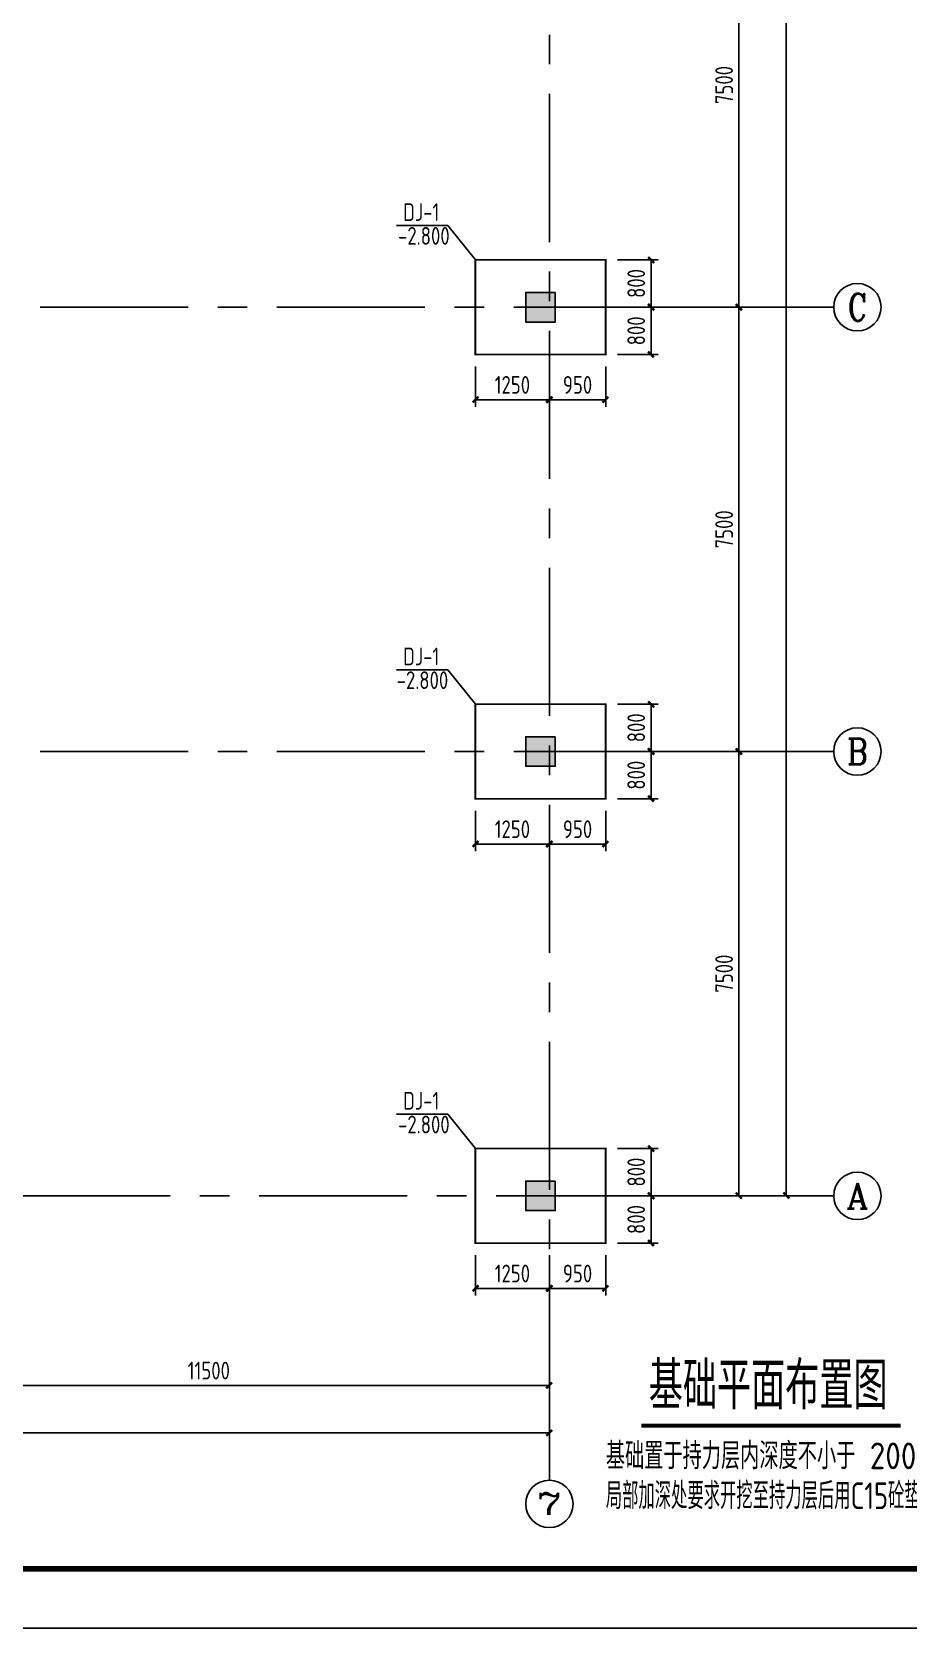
# Model space of a CAD drawing. Header units: millimetres. Extents: x 866309 to 879639, y 39442 to 44891.
# Drawn here: x 867728.7 to 867876.6, y 39448.6 to 39718 of the extents above; entities that cross this region are included whole.
import ezdxf
from ezdxf.enums import TextEntityAlignment as Align

# ---------------------------------------------------------------- set-up
doc = ezdxf.new("R2010")
doc.units = ezdxf.units.MM
doc.header["$LTSCALE"] = 1000
doc.header["$MEASUREMENT"] = 0
doc.linetypes.add('CENTER', pattern=[2, 1.25, -0.25, 0.25, -0.25])
doc.linetypes.add('DOTE', pattern=[2.42, 2, -0.2, 0.02, -0.2])
for name, color, linetype in [('AXIS', 3, 'Continuous'), ('AXIS_TEXT', 7, 'Continuous'), ('DIM', 7, 'Continuous'), ('DOTE', 1, 'DOTE'), ('NUM', 7, 'Continuous'), ('基础', 4, 'Continuous'), ('柱集中标注', 2, 'Continuous'), ('标注', 7, 'Continuous'), ('檩条', 34, 'Continuous')]:
    doc.layers.add(name, color=color, linetype=linetype)
doc.styles.add('_TCH_AXIS', font='COMPLEX', dxfattribs={"bigfont": 'GBCBIG'})
doc.styles.add('COMPLEX', font='COMPLEX')
doc.styles.add('GBHZ', font='gbenor.shx', dxfattribs={"width": 0.9, "bigfont": 'gbcbig.shx'})
doc.dimstyles.new('Y100', dxfattribs={"dimscale": 0, "dimtxt": 3, "dimasz": 0.01, "dimexe": 1.2, "dimexo": 2, "dimgap": 1, "dimtad": 1, "dimdec": 0, "dimlfac": 100, "dimzin": 0, "dimdsep": 46, "dimtxsty": 'GBHZ', "dimblk": 'DX', "dimcen": 0.09, "dimdle": 1, "dimclrd": 7, "dimclre": 7, "dimclrt": 7, "dimadec": 0, "dimazin": 0, "dimtfac": 1, "dimtdec": 0, "dimtix": 1, "dimtmove": 2, "dimatfit": 3, "dimldrblk": 'DX', "dimfxl": 0, "dimtolj": 1, "dimtzin": 0, "dimarcsym": 0})

# ---------------------------------------------------------------- blocks, each defined once
blk = doc.blocks.new('_AXISO')
blk.add_circle((0, 0), 0.5)
at = {"layer": 'AXIS_TEXT', "style": 'COMPLEX', "width": 1.041667}
blk.add_attdef('A', text='', height=0.56, dxfattribs=at).set_placement((-0.25, -0.28), (0.25, -0.28), align=Align.FIT)
blk = doc.blocks.new('DX')
at = {"color": 0, "linetype": 'ByBlock', "const_width": 40}
blk.add_lwpolyline([(-54, -51), (46, 49)], dxfattribs=at)
blk = doc.blocks.new('*D4300')
at = {"layer": 'Defpoints', "color": 0, "transparency": 16777216}
for p in [(867701.05, 39505.59), (867816.05, 39505.59), (867816.05, 39489.59)]:
    blk.add_point(p, dxfattribs=at)
at = {"layer": 'dim', "color": 7, "lineweight": -2, "transparency": 16777216}
for p, q in [((867701.05, 39503.59), (867701.05, 39488.39)), ((867816.05, 39503.59), (867816.05, 39488.39)), ((867701.06, 39489.59), (867816.04, 39489.59))]:
    blk.add_line(p, q, dxfattribs=at)
at = {"layer": 'dim', "color": 7, "lineweight": -2, "transparency": 16777216, "xscale": 0.01, "yscale": 0.01, "zscale": 0.01, "rotation": 180}
blk.add_blockref('DX', (867701.05, 39489.59), dxfattribs=at)
at = {"layer": 'dim', "color": 7, "lineweight": -2, "transparency": 16777216, "xscale": 0.01, "yscale": 0.01, "zscale": 0.01}
blk.add_blockref('DX', (867816.05, 39489.59), dxfattribs=at)
at = {"layer": 'dim', "color": 7, "transparency": 16777216, "insert": (867758.55, 39492.09), "char_height": 3, "attachment_point": 5, "style": 'GBHZ'}
blk.add_mtext('\\A1;11500', dxfattribs=at)
blk = doc.blocks.new('*D4301')
at = {"layer": 'Defpoints', "color": 0, "transparency": 16777216}
for p in [(867346.05, 39505.59), (867816.05, 39505.59), (867346.05, 39481.59)]:
    blk.add_point(p, dxfattribs=at)
at = {"layer": 'dim', "color": 7, "lineweight": -2, "transparency": 16777216}
for p, q in [((867346.05, 39503.59), (867346.05, 39480.39)), ((867816.05, 39503.59), (867816.05, 39480.39)), ((867816.04, 39481.59), (867346.06, 39481.59))]:
    blk.add_line(p, q, dxfattribs=at)
at = {"layer": 'dim', "color": 7, "lineweight": -2, "transparency": 16777216, "xscale": 0.01, "yscale": 0.01, "zscale": 0.01, "rotation": 180}
blk.add_blockref('DX', (867346.05, 39481.59), dxfattribs=at)
at = {"layer": 'dim', "color": 7, "lineweight": -2, "transparency": 16777216, "xscale": 0.01, "yscale": 0.01, "zscale": 0.01}
blk.add_blockref('DX', (867816.05, 39481.59), dxfattribs=at)
at = {"layer": 'dim', "color": 7, "transparency": 16777216, "insert": (867581.05, 39484.09), "char_height": 3, "attachment_point": 5, "style": 'GBHZ'}
blk.add_mtext('\\A1;47000', dxfattribs=at)
blk = doc.blocks.new('*D4309')
at = {"layer": 'Defpoints', "color": 0, "transparency": 16777216}
for p in [(867832.05, 39596.59), (867848.05, 39596.59), (867832.05, 39521.59)]:
    blk.add_point(p, dxfattribs=at)
at = {"layer": 'dim', "color": 7, "lineweight": -2, "transparency": 16777216}
for p, q in [((867834.05, 39596.59), (867849.25, 39596.59)), ((867848.05, 39521.6), (867848.05, 39596.58)), ((867834.05, 39521.59), (867849.25, 39521.59))]:
    blk.add_line(p, q, dxfattribs=at)
at = {"layer": 'dim', "color": 7, "lineweight": -2, "transparency": 16777216, "xscale": 0.01, "yscale": 0.01, "zscale": 0.01}
for p, rotation in [((867848.05, 39596.59), 90), ((867848.05, 39521.59), 270)]:
    blk.add_blockref('DX', p, dxfattribs=dict(at, rotation=rotation))
at = {"layer": 'dim', "color": 7, "transparency": 16777216, "insert": (867845.55, 39559.09), "char_height": 3, "attachment_point": 5, "rotation": 90, "style": 'GBHZ'}
blk.add_mtext('\\A1;7500', dxfattribs=at)
blk = doc.blocks.new('*D4310')
at = {"layer": 'Defpoints', "color": 0, "transparency": 16777216}
for p in [(867832.05, 39671.59), (867848.05, 39671.59), (867832.05, 39596.59)]:
    blk.add_point(p, dxfattribs=at)
at = {"layer": 'dim', "color": 7, "lineweight": -2, "transparency": 16777216}
for p, q in [((867834.05, 39671.59), (867849.25, 39671.59)), ((867848.05, 39596.6), (867848.05, 39671.58)), ((867834.05, 39596.59), (867849.25, 39596.59))]:
    blk.add_line(p, q, dxfattribs=at)
at = {"layer": 'dim', "color": 7, "lineweight": -2, "transparency": 16777216, "xscale": 0.01, "yscale": 0.01, "zscale": 0.01}
for p, rotation in [((867848.05, 39671.59), 90), ((867848.05, 39596.59), 270)]:
    blk.add_blockref('DX', p, dxfattribs=dict(at, rotation=rotation))
at = {"layer": 'dim', "color": 7, "transparency": 16777216, "insert": (867845.55, 39634.09), "char_height": 3, "attachment_point": 5, "rotation": 90, "style": 'GBHZ'}
blk.add_mtext('\\A1;7500', dxfattribs=at)
blk = doc.blocks.new('*D4311')
at = {"layer": 'Defpoints', "color": 0, "transparency": 16777216}
for p in [(867832.05, 39746.59), (867848.05, 39746.59), (867832.05, 39671.59)]:
    blk.add_point(p, dxfattribs=at)
at = {"layer": 'dim', "color": 7, "lineweight": -2, "transparency": 16777216}
for p, q in [((867834.05, 39746.59), (867849.25, 39746.59)), ((867848.05, 39671.6), (867848.05, 39746.58)), ((867834.05, 39671.59), (867849.25, 39671.59))]:
    blk.add_line(p, q, dxfattribs=at)
at = {"layer": 'dim', "color": 7, "lineweight": -2, "transparency": 16777216, "xscale": 0.01, "yscale": 0.01, "zscale": 0.01}
for p, rotation in [((867848.05, 39746.59), 90), ((867848.05, 39671.59), 270)]:
    blk.add_blockref('DX', p, dxfattribs=dict(at, rotation=rotation))
at = {"layer": 'dim', "color": 7, "transparency": 16777216, "insert": (867845.55, 39709.09), "char_height": 3, "attachment_point": 5, "rotation": 90, "style": 'GBHZ'}
blk.add_mtext('\\A1;7500', dxfattribs=at)
blk = doc.blocks.new('*D4315')
at = {"layer": 'Defpoints', "color": 0, "transparency": 16777216}
for p in [(867832.05, 39971.59), (867856.05, 39971.59), (867832.05, 39521.59)]:
    blk.add_point(p, dxfattribs=at)
at = {"layer": 'dim', "color": 7, "lineweight": -2, "transparency": 16777216}
for p, q in [((867834.05, 39971.59), (867857.25, 39971.59)), ((867856.05, 39521.6), (867856.05, 39971.58)), ((867834.05, 39521.59), (867857.25, 39521.59))]:
    blk.add_line(p, q, dxfattribs=at)
at = {"layer": 'dim', "color": 7, "lineweight": -2, "transparency": 16777216, "xscale": 0.01, "yscale": 0.01, "zscale": 0.01}
for p, rotation in [((867856.05, 39971.59), 90), ((867856.05, 39521.59), 270)]:
    blk.add_blockref('DX', p, dxfattribs=dict(at, rotation=rotation))
at = {"layer": 'dim', "color": 7, "transparency": 16777216, "insert": (867853.55, 39746.59), "char_height": 3, "attachment_point": 5, "rotation": 90, "style": 'GBHZ'}
blk.add_mtext('\\A1;45000', dxfattribs=at)
blk = doc.blocks.new('*D4360')
at = {"layer": 'Defpoints', "color": 0, "transparency": 16777216}
for p in [(867825.55, 39679.59), (867825.55, 39671.59), (867833.21, 39671.59)]:
    blk.add_point(p, dxfattribs=at)
at = {"layer": '标注', "color": 7, "lineweight": -2, "transparency": 16777216}
for p, q in [((867827.55, 39679.59), (867834.41, 39679.59)), ((867833.21, 39679.58), (867833.21, 39671.6)), ((867827.55, 39671.59), (867834.41, 39671.59))]:
    blk.add_line(p, q, dxfattribs=at)
at = {"layer": '标注', "color": 7, "lineweight": -2, "transparency": 16777216, "xscale": 0.01, "yscale": 0.01, "zscale": 0.01}
for p, rotation in [((867833.21, 39679.59), 90), ((867833.21, 39671.59), 270)]:
    blk.add_blockref('DX', p, dxfattribs=dict(at, rotation=rotation))
at = {"layer": '标注', "color": 7, "transparency": 16777216, "insert": (867830.71, 39675.59), "char_height": 3, "attachment_point": 5, "rotation": 90, "style": 'GBHZ'}
blk.add_mtext('\\A1;800', dxfattribs=at)
blk = doc.blocks.new('*D4361')
at = {"layer": 'Defpoints', "color": 0, "transparency": 16777216}
for p in [(867825.55, 39671.59), (867825.55, 39663.59), (867833.21, 39663.59)]:
    blk.add_point(p, dxfattribs=at)
at = {"layer": '标注', "color": 7, "lineweight": -2, "transparency": 16777216}
for p, q in [((867827.55, 39671.59), (867834.41, 39671.59)), ((867833.21, 39671.58), (867833.21, 39663.6)), ((867827.55, 39663.59), (867834.41, 39663.59))]:
    blk.add_line(p, q, dxfattribs=at)
at = {"layer": '标注', "color": 7, "lineweight": -2, "transparency": 16777216, "xscale": 0.01, "yscale": 0.01, "zscale": 0.01}
for p, rotation in [((867833.21, 39671.59), 90), ((867833.21, 39663.59), 270)]:
    blk.add_blockref('DX', p, dxfattribs=dict(at, rotation=rotation))
at = {"layer": '标注', "color": 7, "transparency": 16777216, "insert": (867830.71, 39667.59), "char_height": 3, "attachment_point": 5, "rotation": 90, "style": 'GBHZ'}
blk.add_mtext('\\A1;800', dxfattribs=at)
blk = doc.blocks.new('*D4362')
at = {"layer": 'Defpoints', "color": 0, "transparency": 16777216}
for p in [(867816.05, 39663.59), (867825.55, 39663.59), (867816.05, 39655.97)]:
    blk.add_point(p, dxfattribs=at)
at = {"layer": '标注', "color": 7, "lineweight": -2, "transparency": 16777216}
for p, q in [((867816.05, 39661.59), (867816.05, 39654.77)), ((867825.55, 39661.59), (867825.55, 39654.77)), ((867825.54, 39655.97), (867816.06, 39655.97))]:
    blk.add_line(p, q, dxfattribs=at)
at = {"layer": '标注', "color": 7, "lineweight": -2, "transparency": 16777216, "xscale": 0.01, "yscale": 0.01, "zscale": 0.01, "rotation": 180}
blk.add_blockref('DX', (867816.05, 39655.97), dxfattribs=at)
at = {"layer": '标注', "color": 7, "lineweight": -2, "transparency": 16777216, "xscale": 0.01, "yscale": 0.01, "zscale": 0.01}
blk.add_blockref('DX', (867825.55, 39655.97), dxfattribs=at)
at = {"layer": '标注', "color": 7, "transparency": 16777216, "insert": (867820.8, 39658.47), "char_height": 3, "attachment_point": 5, "style": 'GBHZ'}
blk.add_mtext('\\A1;950', dxfattribs=at)
blk = doc.blocks.new('*D4363')
at = {"layer": 'Defpoints', "color": 0, "transparency": 16777216}
for p in [(867803.55, 39663.59), (867816.05, 39663.59), (867803.55, 39655.97)]:
    blk.add_point(p, dxfattribs=at)
at = {"layer": '标注', "color": 7, "lineweight": -2, "transparency": 16777216}
for p, q in [((867803.55, 39661.59), (867803.55, 39654.77)), ((867816.05, 39661.59), (867816.05, 39654.77)), ((867816.04, 39655.97), (867803.56, 39655.97))]:
    blk.add_line(p, q, dxfattribs=at)
at = {"layer": '标注', "color": 7, "lineweight": -2, "transparency": 16777216, "xscale": 0.01, "yscale": 0.01, "zscale": 0.01, "rotation": 180}
blk.add_blockref('DX', (867803.55, 39655.97), dxfattribs=at)
at = {"layer": '标注', "color": 7, "lineweight": -2, "transparency": 16777216, "xscale": 0.01, "yscale": 0.01, "zscale": 0.01}
blk.add_blockref('DX', (867816.05, 39655.97), dxfattribs=at)
at = {"layer": '标注', "color": 7, "transparency": 16777216, "insert": (867809.8, 39658.47), "char_height": 3, "attachment_point": 5, "style": 'GBHZ'}
blk.add_mtext('\\A1;1250', dxfattribs=at)
blk = doc.blocks.new('*D4364')
at = {"layer": 'Defpoints', "color": 0, "transparency": 16777216}
for p in [(867825.55, 39604.59), (867825.55, 39596.59), (867833.21, 39596.59)]:
    blk.add_point(p, dxfattribs=at)
at = {"layer": '标注', "color": 7, "lineweight": -2, "transparency": 16777216}
for p, q in [((867827.55, 39604.59), (867834.41, 39604.59)), ((867833.21, 39604.58), (867833.21, 39596.6)), ((867827.55, 39596.59), (867834.41, 39596.59))]:
    blk.add_line(p, q, dxfattribs=at)
at = {"layer": '标注', "color": 7, "lineweight": -2, "transparency": 16777216, "xscale": 0.01, "yscale": 0.01, "zscale": 0.01}
for p, rotation in [((867833.21, 39604.59), 90), ((867833.21, 39596.59), 270)]:
    blk.add_blockref('DX', p, dxfattribs=dict(at, rotation=rotation))
at = {"layer": '标注', "color": 7, "transparency": 16777216, "insert": (867830.71, 39600.59), "char_height": 3, "attachment_point": 5, "rotation": 90, "style": 'GBHZ'}
blk.add_mtext('\\A1;800', dxfattribs=at)
blk = doc.blocks.new('*D4365')
at = {"layer": 'Defpoints', "color": 0, "transparency": 16777216}
for p in [(867825.55, 39596.59), (867825.55, 39588.59), (867833.21, 39588.59)]:
    blk.add_point(p, dxfattribs=at)
at = {"layer": '标注', "color": 7, "lineweight": -2, "transparency": 16777216}
for p, q in [((867827.55, 39596.59), (867834.41, 39596.59)), ((867833.21, 39596.58), (867833.21, 39588.6)), ((867827.55, 39588.59), (867834.41, 39588.59))]:
    blk.add_line(p, q, dxfattribs=at)
at = {"layer": '标注', "color": 7, "lineweight": -2, "transparency": 16777216, "xscale": 0.01, "yscale": 0.01, "zscale": 0.01}
for p, rotation in [((867833.21, 39596.59), 90), ((867833.21, 39588.59), 270)]:
    blk.add_blockref('DX', p, dxfattribs=dict(at, rotation=rotation))
at = {"layer": '标注', "color": 7, "transparency": 16777216, "insert": (867830.71, 39592.59), "char_height": 3, "attachment_point": 5, "rotation": 90, "style": 'GBHZ'}
blk.add_mtext('\\A1;800', dxfattribs=at)
blk = doc.blocks.new('*D4366')
at = {"layer": 'Defpoints', "color": 0, "transparency": 16777216}
for p in [(867816.05, 39588.59), (867825.55, 39588.59), (867816.05, 39580.97)]:
    blk.add_point(p, dxfattribs=at)
at = {"layer": '标注', "color": 7, "lineweight": -2, "transparency": 16777216}
for p, q in [((867816.05, 39586.59), (867816.05, 39579.77)), ((867825.55, 39586.59), (867825.55, 39579.77)), ((867825.54, 39580.97), (867816.06, 39580.97))]:
    blk.add_line(p, q, dxfattribs=at)
at = {"layer": '标注', "color": 7, "lineweight": -2, "transparency": 16777216, "xscale": 0.01, "yscale": 0.01, "zscale": 0.01, "rotation": 180}
blk.add_blockref('DX', (867816.05, 39580.97), dxfattribs=at)
at = {"layer": '标注', "color": 7, "lineweight": -2, "transparency": 16777216, "xscale": 0.01, "yscale": 0.01, "zscale": 0.01}
blk.add_blockref('DX', (867825.55, 39580.97), dxfattribs=at)
at = {"layer": '标注', "color": 7, "transparency": 16777216, "insert": (867820.8, 39583.47), "char_height": 3, "attachment_point": 5, "style": 'GBHZ'}
blk.add_mtext('\\A1;950', dxfattribs=at)
blk = doc.blocks.new('*D4367')
at = {"layer": 'Defpoints', "color": 0, "transparency": 16777216}
for p in [(867803.55, 39588.59), (867816.05, 39588.59), (867803.55, 39580.97)]:
    blk.add_point(p, dxfattribs=at)
at = {"layer": '标注', "color": 7, "lineweight": -2, "transparency": 16777216}
for p, q in [((867803.55, 39586.59), (867803.55, 39579.77)), ((867816.05, 39586.59), (867816.05, 39579.77)), ((867816.04, 39580.97), (867803.56, 39580.97))]:
    blk.add_line(p, q, dxfattribs=at)
at = {"layer": '标注', "color": 7, "lineweight": -2, "transparency": 16777216, "xscale": 0.01, "yscale": 0.01, "zscale": 0.01, "rotation": 180}
blk.add_blockref('DX', (867803.55, 39580.97), dxfattribs=at)
at = {"layer": '标注', "color": 7, "lineweight": -2, "transparency": 16777216, "xscale": 0.01, "yscale": 0.01, "zscale": 0.01}
blk.add_blockref('DX', (867816.05, 39580.97), dxfattribs=at)
at = {"layer": '标注', "color": 7, "transparency": 16777216, "insert": (867809.8, 39583.47), "char_height": 3, "attachment_point": 5, "style": 'GBHZ'}
blk.add_mtext('\\A1;1250', dxfattribs=at)
blk = doc.blocks.new('*D4368')
at = {"layer": 'Defpoints', "color": 0, "transparency": 16777216}
for p in [(867825.55, 39529.59), (867825.55, 39521.59), (867833.21, 39521.59)]:
    blk.add_point(p, dxfattribs=at)
at = {"layer": '标注', "color": 7, "lineweight": -2, "transparency": 16777216}
for p, q in [((867827.55, 39529.59), (867834.41, 39529.59)), ((867833.21, 39529.58), (867833.21, 39521.6)), ((867827.55, 39521.59), (867834.41, 39521.59))]:
    blk.add_line(p, q, dxfattribs=at)
at = {"layer": '标注', "color": 7, "lineweight": -2, "transparency": 16777216, "xscale": 0.01, "yscale": 0.01, "zscale": 0.01}
for p, rotation in [((867833.21, 39529.59), 90), ((867833.21, 39521.59), 270)]:
    blk.add_blockref('DX', p, dxfattribs=dict(at, rotation=rotation))
at = {"layer": '标注', "color": 7, "transparency": 16777216, "insert": (867830.71, 39525.59), "char_height": 3, "attachment_point": 5, "rotation": 90, "style": 'GBHZ'}
blk.add_mtext('\\A1;800', dxfattribs=at)
blk = doc.blocks.new('*D4369')
at = {"layer": 'Defpoints', "color": 0, "transparency": 16777216}
for p in [(867825.55, 39521.59), (867825.55, 39513.59), (867833.21, 39513.59)]:
    blk.add_point(p, dxfattribs=at)
at = {"layer": '标注', "color": 7, "lineweight": -2, "transparency": 16777216}
for p, q in [((867827.55, 39521.59), (867834.41, 39521.59)), ((867833.21, 39521.58), (867833.21, 39513.6)), ((867827.55, 39513.59), (867834.41, 39513.59))]:
    blk.add_line(p, q, dxfattribs=at)
at = {"layer": '标注', "color": 7, "lineweight": -2, "transparency": 16777216, "xscale": 0.01, "yscale": 0.01, "zscale": 0.01}
for p, rotation in [((867833.21, 39521.59), 90), ((867833.21, 39513.59), 270)]:
    blk.add_blockref('DX', p, dxfattribs=dict(at, rotation=rotation))
at = {"layer": '标注', "color": 7, "transparency": 16777216, "insert": (867830.71, 39517.59), "char_height": 3, "attachment_point": 5, "rotation": 90, "style": 'GBHZ'}
blk.add_mtext('\\A1;800', dxfattribs=at)
blk = doc.blocks.new('*D4370')
at = {"layer": 'Defpoints', "color": 0, "transparency": 16777216}
for p in [(867816.05, 39513.59), (867825.55, 39513.59), (867816.05, 39505.97)]:
    blk.add_point(p, dxfattribs=at)
at = {"layer": '标注', "color": 7, "lineweight": -2, "transparency": 16777216}
for p, q in [((867816.05, 39511.59), (867816.05, 39504.77)), ((867825.55, 39511.59), (867825.55, 39504.77)), ((867825.54, 39505.97), (867816.06, 39505.97))]:
    blk.add_line(p, q, dxfattribs=at)
at = {"layer": '标注', "color": 7, "lineweight": -2, "transparency": 16777216, "xscale": 0.01, "yscale": 0.01, "zscale": 0.01, "rotation": 180}
blk.add_blockref('DX', (867816.05, 39505.97), dxfattribs=at)
at = {"layer": '标注', "color": 7, "lineweight": -2, "transparency": 16777216, "xscale": 0.01, "yscale": 0.01, "zscale": 0.01}
blk.add_blockref('DX', (867825.55, 39505.97), dxfattribs=at)
at = {"layer": '标注', "color": 7, "transparency": 16777216, "insert": (867820.8, 39508.47), "char_height": 3, "attachment_point": 5, "style": 'GBHZ'}
blk.add_mtext('\\A1;950', dxfattribs=at)
blk = doc.blocks.new('*D4371')
at = {"layer": 'Defpoints', "color": 0, "transparency": 16777216}
for p in [(867803.55, 39513.59), (867816.05, 39513.59), (867803.55, 39505.97)]:
    blk.add_point(p, dxfattribs=at)
at = {"layer": '标注', "color": 7, "lineweight": -2, "transparency": 16777216}
for p, q in [((867803.55, 39511.59), (867803.55, 39504.77)), ((867816.05, 39511.59), (867816.05, 39504.77)), ((867816.04, 39505.97), (867803.56, 39505.97))]:
    blk.add_line(p, q, dxfattribs=at)
at = {"layer": '标注', "color": 7, "lineweight": -2, "transparency": 16777216, "xscale": 0.01, "yscale": 0.01, "zscale": 0.01, "rotation": 180}
blk.add_blockref('DX', (867803.55, 39505.97), dxfattribs=at)
at = {"layer": '标注', "color": 7, "lineweight": -2, "transparency": 16777216, "xscale": 0.01, "yscale": 0.01, "zscale": 0.01}
blk.add_blockref('DX', (867816.05, 39505.97), dxfattribs=at)
at = {"layer": '标注', "color": 7, "transparency": 16777216, "insert": (867809.8, 39508.47), "char_height": 3, "attachment_point": 5, "style": 'GBHZ'}
blk.add_mtext('\\A1;1250', dxfattribs=at)

msp = doc.modelspace()

# ---------------------------------------------------------------- linework, layer by layer
msp.add_line((868302.018, 39448.627), (867250.768, 39448.627))
at = {"color": 0, "const_width": 1}
msp.add_lwpolyline([(868292.018, 39458.627), (867275.768, 39458.627), (867275.768, 40032.627), (868292.018, 40032.627)], close=True, dxfattribs=at)
for points in [[(867817.046, 39674.086), (867812.046, 39674.086), (867812.046, 39669.086), (867817.046, 39669.086)], [(867817.046, 39599.086), (867812.046, 39599.086), (867812.046, 39594.086), (867817.046, 39594.086)], [(867817.046, 39524.086), (867812.046, 39524.086), (867812.046, 39519.086), (867817.046, 39519.086)]]:
    msp.add_lwpolyline(points, close=True)
at = {"const_width": 0.667}
msp.add_lwpolyline([(867831.575, 39482.776), (867875.341, 39482.776)], dxfattribs=at)
at = {"layer": 'AXIS', "color": 0}
for p, q in [((867832.046, 39671.586), (867864.046, 39671.586)), ((867832.046, 39596.586), (867864.046, 39596.586)), ((867832.046, 39521.586), (867864.046, 39521.586)), ((867816.046, 39505.586), (867816.046, 39473.586))]:
    msp.add_line(p, q, dxfattribs=at)
at = {"layer": 'DOTE', "linetype": 'CENTER', "ltscale": 0.02}
for p, q in [((867816.046, 39987.586), (867816.046, 39505.586)), ((867330.046, 39671.586), (867832.046, 39671.586)), ((867330.046, 39596.586), (867832.046, 39596.586)), ((867832.046, 39521.586), (867330.046, 39521.586))]:
    msp.add_line(p, q, dxfattribs=at)
at = {"layer": '基础', "color": 3, "const_width": 0.3}
for points in [[(867825.546, 39663.586), (867825.546, 39679.586), (867803.546, 39679.586), (867803.546, 39663.586)], [(867825.546, 39588.586), (867825.546, 39604.586), (867803.546, 39604.586), (867803.546, 39588.586)], [(867825.546, 39513.586), (867825.546, 39529.586), (867803.546, 39529.586), (867803.546, 39513.586)]]:
    msp.add_lwpolyline(points, close=True, dxfattribs=at)
at = {"layer": '标注'}
for points in [[(867817.046, 39674.086), (867817.046, 39669.086), (867812.046, 39674.086), (867812.046, 39669.086)], [(867817.046, 39599.086), (867817.046, 39594.086), (867812.046, 39599.086), (867812.046, 39594.086)], [(867817.046, 39524.086), (867817.046, 39519.086), (867812.046, 39524.086), (867812.046, 39519.086)]]:
    msp.add_solid(points, dxfattribs=at)
at = {"layer": '檩条'}
for p, q in [((867790.235, 39685.359), (867798.911, 39685.359)), ((867803.546, 39679.586), (867798.911, 39685.359)), ((867790.235, 39610.359), (867798.911, 39610.359)), ((867803.546, 39604.586), (867798.911, 39610.359)), ((867790.235, 39535.359), (867798.911, 39535.359)), ((867803.546, 39529.586), (867798.911, 39535.359))]:
    msp.add_line(p, q, dxfattribs=at)

# ---------------------------------------------------------------- block references
at = {"layer": 'AXIS', "color": 0}
ref = msp.add_blockref('_AXISO', (867868.046, 39671.586), dxfattribs=dict(at, xscale=-8, yscale=8, zscale=8))
ref.add_attrib('A', 'C', dxfattribs={"layer": 'AXIS_TEXT', "color": 0, "height": 4.557, "style": '_TCH_AXIS'}).set_placement((867866.418, 39669.307), (867869.673, 39669.307), align=Align.FIT)
ref = msp.add_blockref('_AXISO', (867868.046, 39596.586), dxfattribs=dict(at, xscale=-8, yscale=8, zscale=8))
ref.add_attrib('A', 'B', dxfattribs={"layer": 'AXIS_TEXT', "color": 0, "height": 4.353, "style": '_TCH_AXIS'}).set_placement((867866.284, 39594.41), (867869.808, 39594.41), align=Align.FIT)
ref = msp.add_blockref('_AXISO', (867868.046, 39521.586), dxfattribs=dict(at, xscale=-8, yscale=8, zscale=8))
ref.add_attrib('A', 'A', dxfattribs={"layer": 'AXIS_TEXT', "color": 0, "height": 4.252, "style": '_TCH_AXIS'}).set_placement((867866.224, 39519.46), (867869.868, 39519.46), align=Align.FIT)
ref = msp.add_blockref('_AXISO', (867816.046, 39469.586), dxfattribs=dict(at, xscale=8, yscale=8, zscale=8))
ref.add_attrib('A', '7', dxfattribs={"layer": 'AXIS_TEXT', "color": 0, "height": 3.688, "style": '_TCH_AXIS', "width": 1.714286}).set_placement((867813.939, 39467.742), (867818.153, 39467.742), align=Align.FIT)

# ---------------------------------------------------------------- texts
at = {"style": 'GBHZ'}
msp.add_text('基础置于持力层内深度不小于 200', height=4.5, dxfattribs=at).set_placement((867825.578, 39475.442))
at = {"style": 'GBHZ', "width": 0.85}
msp.add_text('局部加深处要求开挖至持力层后用C15砼垫至设计标高', height=4.5, dxfattribs=at).set_placement((867825.578, 39468.713))
at = {"layer": 'NUM', "style": 'GBHZ'}
msp.add_text('基础平面布置图', height=8, dxfattribs=at).set_placement((867832.829, 39485.549))
at = {"layer": '柱集中标注', "style": 'GBHZ', "width": 0.9}
for s, p in [('DJ-1', (867791.355, 39686.132)), ('-2.800', (867790.507, 39682.125)), ('DJ-1', (867791.355, 39611.132)), ('-2.800', (867790.267, 39607.125)), ('DJ-1', (867791.355, 39536.132)), ('-2.800', (867790.507, 39532.125))]:
    msp.add_text(s, height=3, dxfattribs=at).set_placement(p)

# ---------------------------------------------------------------- dimensions: what is measured, and where the dimension line sits
at = {"layer": 'dim'}
for base, p1, p2, picture, middle in [((867856.046, 39971.586), (867832.046, 39521.586), (867832.046, 39971.586), '*D4315', (867853.546, 39746.586)), ((867848.046, 39746.586), (867832.046, 39671.586), (867832.046, 39746.586), '*D4311', (867845.546, 39709.086)), ((867848.046, 39671.586), (867832.046, 39596.586), (867832.046, 39671.586), '*D4310', (867845.546, 39634.086)), ((867848.046, 39596.586), (867832.046, 39521.586), (867832.046, 39596.586), '*D4309', (867845.546, 39559.086))]:
    dim = msp.add_linear_dim(base=base, p1=p1, p2=p2, angle=90, dimstyle='Y100', override={"dimscale": 1}, dxfattribs=at)
    dim.commit()
    dim.dimension.update_dxf_attribs({"geometry": picture, "text_midpoint": middle})
for base, p1, p2, picture, middle in [((867346.046, 39481.586), (867816.046, 39505.586), (867346.046, 39505.586), '*D4301', (867581.046, 39484.086)), ((867816.046, 39489.586), (867701.046, 39505.586), (867816.046, 39505.586), '*D4300', (867758.546, 39492.086))]:
    dim = msp.add_linear_dim(base=base, p1=p1, p2=p2, dimstyle='Y100', override={"dimscale": 1}, dxfattribs=at)
    dim.commit()
    dim.dimension.update_dxf_attribs({"geometry": picture, "text_midpoint": middle})
at = {"layer": '标注'}
for base, p1, p2, angle, picture, middle in [((867833.211, 39671.586), (867825.546, 39679.586), (867825.546, 39671.586), 270, '*D4360', (867830.711, 39675.586)), ((867833.211, 39663.586), (867825.546, 39671.586), (867825.546, 39663.586), 270, '*D4361', (867830.711, 39667.586)), ((867803.546, 39655.969), (867816.046, 39663.586), (867803.546, 39663.586), 180, '*D4363', (867809.796, 39658.469)), ((867816.046, 39655.969), (867825.546, 39663.586), (867816.046, 39663.586), 180, '*D4362', (867820.796, 39658.469)), ((867833.211, 39596.586), (867825.546, 39604.586), (867825.546, 39596.586), 270, '*D4364', (867830.711, 39600.586)), ((867833.211, 39588.586), (867825.546, 39596.586), (867825.546, 39588.586), 270, '*D4365', (867830.711, 39592.586)), ((867803.546, 39580.969), (867816.046, 39588.586), (867803.546, 39588.586), 180, '*D4367', (867809.796, 39583.469)), ((867816.046, 39580.969), (867825.546, 39588.586), (867816.046, 39588.586), 180, '*D4366', (867820.796, 39583.469)), ((867833.211, 39521.586), (867825.546, 39529.586), (867825.546, 39521.586), 270, '*D4368', (867830.711, 39525.586)), ((867833.211, 39513.586), (867825.546, 39521.586), (867825.546, 39513.586), 270, '*D4369', (867830.711, 39517.586)), ((867803.546, 39505.969), (867816.046, 39513.586), (867803.546, 39513.586), 180, '*D4371', (867809.796, 39508.469)), ((867816.046, 39505.969), (867825.546, 39513.586), (867816.046, 39513.586), 180, '*D4370', (867820.796, 39508.469))]:
    dim = msp.add_linear_dim(base=base, p1=p1, p2=p2, angle=angle, dimstyle='Y100', override={"dimscale": 1, "dimfxl": 150}, dxfattribs=at)
    dim.commit()
    dim.dimension.update_dxf_attribs({"geometry": picture, "text_midpoint": middle})

doc.saveas('drawing.dxf')
